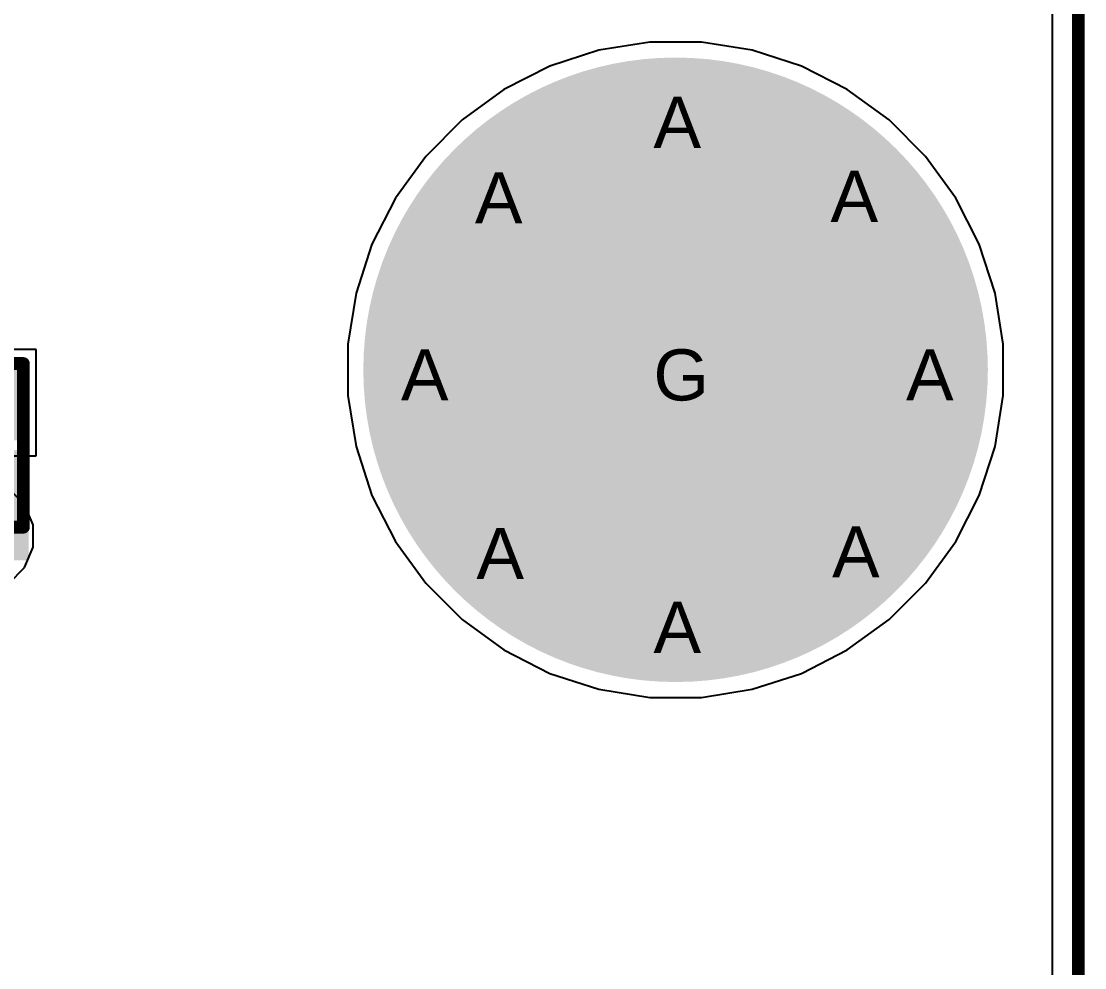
# Model space of a CAD drawing. Header units: inches. Extents: x 0 to 208, y 0 to 213.
# Drawn here: x 5.4922 to 5.908, y 3.9394 to 4.3095 of the extents above; entities that cross this region are included whole.
import ezdxf

# ---------------------------------------------------------------- set-up
doc = ezdxf.new("R2010")
doc.units = ezdxf.units.IN
doc.header["$MEASUREMENT"] = 0
for name, color, linetype in [('Board_Outline', 216, 'Continuous'), ('Bottom Layer', 5, 'Continuous'), ('Bottom Overlay', 54, 'Continuous'), ('Bottom Paste', 16, 'Continuous'), ('Bottom Solder', 6, 'Continuous'), ('Drill Drawing', 1, 'Continuous'), ('L2_GND1', 16, 'Continuous'), ('L3_SIG1', 76, 'Continuous'), ('L4_PWR', 90, 'Continuous'), ('L5_GND2', 156, 'Continuous'), ('L6_SIG2', 130, 'Continuous'), ('L7_GND3', 216, 'Continuous'), ('Multi-Layer', 9, 'Continuous'), ('Pad Holes', 156, 'Continuous'), ('Top Layer', 1, 'Continuous'), ('Top Solder', 216, 'Continuous'), ('Via Holes', 16, 'Continuous')]:
    doc.layers.add(name, color=color, linetype=linetype)
doc.styles.add('Arial', font='', dxfattribs={"height": 0.2})
doc.styles.get('Arial').set_extended_font_data('Arial')

# ---------------------------------------------------------------- blocks, each defined once
blk = doc.blocks.new('DFN1006_2L__B_547')
at = {"layer": 'Bottom Layer'}
for points in [[(-0.02756, 0.01299), (-0.00591, 0.01299), (-0.00591, -0.01299), (-0.02756, -0.01299)], [(0.00591, 0.01299), (0.02756, 0.01299), (0.02756, -0.01299), (0.00591, -0.01299)]]:
    blk.add_hatch(color=5, dxfattribs=at).paths.add_polyline_path(points)
at = {"layer": 'Bottom Overlay'}
blk.add_hatch(color=54, dxfattribs=at).paths.add_polyline_path([(-0.04502, -0.02002), (-0.03202, -0.02002), (-0.03202, 0.01998), (-0.04502, 0.01998)])
at = {"layer": 'Bottom Paste'}
for points in [[(-0.02756, 0.01299), (-0.00591, 0.01299), (-0.00591, -0.01299), (-0.02756, -0.01299)], [(0.00591, 0.01299), (0.02756, 0.01299), (0.02756, -0.01299), (0.00591, -0.01299)]]:
    blk.add_hatch(color=16, dxfattribs=at).paths.add_polyline_path(points)
at = {"layer": 'Bottom Solder'}
for points in [[(-0.03156, 0.01699), (-0.00191, 0.01699), (-0.00191, -0.01699), (-0.03156, -0.01699)], [(0.00191, 0.01699), (0.03156, 0.01699), (0.03156, -0.01699), (0.00191, -0.01699)]]:
    blk.add_hatch(color=6, dxfattribs=at).paths.add_polyline_path(points)
at = {"layer": 'Bottom Overlay'}
for points in [[(-0.032, 0.018, 0.005, 0.005, 0), (0.032, 0.018, 0.005, 0.005, 0)], [(-0.032, 0.018, 0.005, 0.005, 0), (-0.032, -0.018, 0.005, 0.005, 0)], [(0.032, 0.018, 0.005, 0.005, 0), (0.032, -0.018, 0.005, 0.005, 0)], [(-0.032, -0.018, 0.005, 0.005, 0), (0.032, -0.018, 0.005, 0.005, 0)]]:
    blk.add_lwpolyline(points, format="xyseb", dxfattribs=at)
for points in [[(-0.03325, 0.018, 0.0025, 0.0025, 1), (-0.03075, 0.018, 0.0025, 0.0025, 1)], [(-0.03325, 0.018, 0.0025, 0.0025, 1), (-0.03075, 0.018, 0.0025, 0.0025, 1)], [(0.03075, 0.018, 0.0025, 0.0025, 1), (0.03325, 0.018, 0.0025, 0.0025, 1)], [(0.03075, 0.018, 0.0025, 0.0025, 1), (0.03325, 0.018, 0.0025, 0.0025, 1)], [(-0.03325, -0.018, 0.0025, 0.0025, 1), (-0.03075, -0.018, 0.0025, 0.0025, 1)], [(-0.03325, -0.018, 0.0025, 0.0025, 1), (-0.03075, -0.018, 0.0025, 0.0025, 1)], [(0.03075, -0.018, 0.0025, 0.0025, 1), (0.03325, -0.018, 0.0025, 0.0025, 1)], [(0.03075, -0.018, 0.0025, 0.0025, 1), (0.03325, -0.018, 0.0025, 0.0025, 1)]]:
    blk.add_lwpolyline(points, format="xyseb", close=True, dxfattribs=at)

msp = doc.modelspace()

# ---------------------------------------------------------------- hatches: boundary and pattern name
at = {"layer": 'Bottom Layer'}
h = msp.add_hatch(color=5, dxfattribs=at)
edge = h.paths.add_edge_path()
edge.add_arc((5.74803, 4.17323), 0.11811, 0, 360)
h = msp.add_hatch(color=5, dxfattribs=at)
edge = h.paths.add_edge_path()
edge.add_arc((5.74803, 4.27197), 0.01181, 0, 360)
h = msp.add_hatch(color=5, dxfattribs=at)
edge = h.paths.add_edge_path()
edge.add_arc((5.67821, 4.24246), 0.01181, 0, 360)
h = msp.add_hatch(color=5, dxfattribs=at)
edge = h.paths.add_edge_path()
edge.add_arc((5.81727, 4.24305), 0.01181, 0, 360)
h = msp.add_hatch(color=5, dxfattribs=at)
edge = h.paths.add_edge_path()
edge.add_arc((5.64929, 4.17323), 0.01181, 0, 360)
h = msp.add_hatch(color=5, dxfattribs=at)
edge = h.paths.add_edge_path()
edge.add_arc((5.84678, 4.17323), 0.01181, 0, 360)
h = msp.add_hatch(color=5, dxfattribs=at)
edge = h.paths.add_edge_path()
edge.add_arc((5.6788, 4.1034), 0.01181, 0, 360)
h = msp.add_hatch(color=5, dxfattribs=at)
edge = h.paths.add_edge_path()
edge.add_arc((5.81786, 4.10399), 0.01181, 0, 360)
h = msp.add_hatch(color=5, dxfattribs=at)
edge = h.paths.add_edge_path()
edge.add_arc((5.74803, 4.07448), 0.01181, 0, 360)
at = {"layer": 'Bottom Solder'}
h = msp.add_hatch(color=6, dxfattribs=at)
edge = h.paths.add_edge_path()
edge.add_arc((5.74803, 4.17323), 0.12211, 0, 360)
at = {"layer": 'L2_GND1'}
h = msp.add_hatch(color=16, dxfattribs=at)
edge = h.paths.add_edge_path()
edge.add_arc((5.74803, 4.17323), 0.11811, 0, 360)
h = msp.add_hatch(color=16, dxfattribs=at)
edge = h.paths.add_edge_path()
edge.add_arc((5.74803, 4.27197), 0.01181, 0, 360)
h = msp.add_hatch(color=16, dxfattribs=at)
edge = h.paths.add_edge_path()
edge.add_arc((5.67821, 4.24246), 0.01181, 0, 360)
h = msp.add_hatch(color=16, dxfattribs=at)
edge = h.paths.add_edge_path()
edge.add_arc((5.81727, 4.24305), 0.01181, 0, 360)
h = msp.add_hatch(color=16, dxfattribs=at)
edge = h.paths.add_edge_path()
edge.add_arc((5.64929, 4.17323), 0.01181, 0, 360)
h = msp.add_hatch(color=16, dxfattribs=at)
edge = h.paths.add_edge_path()
edge.add_arc((5.84678, 4.17323), 0.01181, 0, 360)
h = msp.add_hatch(color=16, dxfattribs=at)
edge = h.paths.add_edge_path()
edge.add_arc((5.6788, 4.1034), 0.01181, 0, 360)
h = msp.add_hatch(color=16, dxfattribs=at)
edge = h.paths.add_edge_path()
edge.add_arc((5.81786, 4.10399), 0.01181, 0, 360)
h = msp.add_hatch(color=16, dxfattribs=at)
edge = h.paths.add_edge_path()
edge.add_arc((5.74803, 4.07448), 0.01181, 0, 360)
at = {"layer": 'L3_SIG1'}
h = msp.add_hatch(color=76, dxfattribs=at)
edge = h.paths.add_edge_path()
edge.add_arc((5.74803, 4.17323), 0.11811, 0, 360)
h = msp.add_hatch(color=76, dxfattribs=at)
edge = h.paths.add_edge_path()
edge.add_arc((5.74803, 4.27197), 0.01181, 0, 360)
h = msp.add_hatch(color=76, dxfattribs=at)
edge = h.paths.add_edge_path()
edge.add_arc((5.67821, 4.24246), 0.01181, 0, 360)
h = msp.add_hatch(color=76, dxfattribs=at)
edge = h.paths.add_edge_path()
edge.add_arc((5.81727, 4.24305), 0.01181, 0, 360)
h = msp.add_hatch(color=76, dxfattribs=at)
edge = h.paths.add_edge_path()
edge.add_arc((5.64929, 4.17323), 0.01181, 0, 360)
h = msp.add_hatch(color=76, dxfattribs=at)
edge = h.paths.add_edge_path()
edge.add_arc((5.84678, 4.17323), 0.01181, 0, 360)
h = msp.add_hatch(color=76, dxfattribs=at)
edge = h.paths.add_edge_path()
edge.add_arc((5.6788, 4.1034), 0.01181, 0, 360)
h = msp.add_hatch(color=76, dxfattribs=at)
edge = h.paths.add_edge_path()
edge.add_arc((5.81786, 4.10399), 0.01181, 0, 360)
h = msp.add_hatch(color=76, dxfattribs=at)
edge = h.paths.add_edge_path()
edge.add_arc((5.74803, 4.07448), 0.01181, 0, 360)
at = {"layer": 'L4_PWR'}
h = msp.add_hatch(color=90, dxfattribs=at)
edge = h.paths.add_edge_path()
edge.add_arc((5.74803, 4.17323), 0.11811, 0, 360)
h = msp.add_hatch(color=90, dxfattribs=at)
edge = h.paths.add_edge_path()
edge.add_arc((5.74803, 4.27197), 0.01181, 0, 360)
h = msp.add_hatch(color=90, dxfattribs=at)
edge = h.paths.add_edge_path()
edge.add_arc((5.67821, 4.24246), 0.01181, 0, 360)
h = msp.add_hatch(color=90, dxfattribs=at)
edge = h.paths.add_edge_path()
edge.add_arc((5.81727, 4.24305), 0.01181, 0, 360)
h = msp.add_hatch(color=90, dxfattribs=at)
edge = h.paths.add_edge_path()
edge.add_arc((5.64929, 4.17323), 0.01181, 0, 360)
h = msp.add_hatch(color=90, dxfattribs=at)
edge = h.paths.add_edge_path()
edge.add_arc((5.84678, 4.17323), 0.01181, 0, 360)
h = msp.add_hatch(color=90, dxfattribs=at)
edge = h.paths.add_edge_path()
edge.add_arc((5.6788, 4.1034), 0.01181, 0, 360)
h = msp.add_hatch(color=90, dxfattribs=at)
edge = h.paths.add_edge_path()
edge.add_arc((5.81786, 4.10399), 0.01181, 0, 360)
h = msp.add_hatch(color=90, dxfattribs=at)
edge = h.paths.add_edge_path()
edge.add_arc((5.74803, 4.07448), 0.01181, 0, 360)
at = {"layer": 'L5_GND2'}
h = msp.add_hatch(color=156, dxfattribs=at)
edge = h.paths.add_edge_path()
edge.add_arc((5.74803, 4.17323), 0.11811, 0, 360)
h = msp.add_hatch(color=156, dxfattribs=at)
edge = h.paths.add_edge_path()
edge.add_arc((5.74803, 4.27197), 0.01181, 0, 360)
h = msp.add_hatch(color=156, dxfattribs=at)
edge = h.paths.add_edge_path()
edge.add_arc((5.67821, 4.24246), 0.01181, 0, 360)
h = msp.add_hatch(color=156, dxfattribs=at)
edge = h.paths.add_edge_path()
edge.add_arc((5.81727, 4.24305), 0.01181, 0, 360)
h = msp.add_hatch(color=156, dxfattribs=at)
edge = h.paths.add_edge_path()
edge.add_arc((5.64929, 4.17323), 0.01181, 0, 360)
h = msp.add_hatch(color=156, dxfattribs=at)
edge = h.paths.add_edge_path()
edge.add_arc((5.84678, 4.17323), 0.01181, 0, 360)
h = msp.add_hatch(color=156, dxfattribs=at)
edge = h.paths.add_edge_path()
edge.add_arc((5.6788, 4.1034), 0.01181, 0, 360)
h = msp.add_hatch(color=156, dxfattribs=at)
edge = h.paths.add_edge_path()
edge.add_arc((5.81786, 4.10399), 0.01181, 0, 360)
h = msp.add_hatch(color=156, dxfattribs=at)
edge = h.paths.add_edge_path()
edge.add_arc((5.74803, 4.07448), 0.01181, 0, 360)
at = {"layer": 'L6_SIG2'}
h = msp.add_hatch(color=130, dxfattribs=at)
edge = h.paths.add_edge_path()
edge.add_arc((5.74803, 4.17323), 0.11811, 0, 360)
h = msp.add_hatch(color=130, dxfattribs=at)
edge = h.paths.add_edge_path()
edge.add_arc((5.74803, 4.27197), 0.01181, 0, 360)
h = msp.add_hatch(color=130, dxfattribs=at)
edge = h.paths.add_edge_path()
edge.add_arc((5.67821, 4.24246), 0.01181, 0, 360)
h = msp.add_hatch(color=130, dxfattribs=at)
edge = h.paths.add_edge_path()
edge.add_arc((5.81727, 4.24305), 0.01181, 0, 360)
h = msp.add_hatch(color=130, dxfattribs=at)
edge = h.paths.add_edge_path()
edge.add_arc((5.64929, 4.17323), 0.01181, 0, 360)
h = msp.add_hatch(color=130, dxfattribs=at)
edge = h.paths.add_edge_path()
edge.add_arc((5.84678, 4.17323), 0.01181, 0, 360)
h = msp.add_hatch(color=130, dxfattribs=at)
edge = h.paths.add_edge_path()
edge.add_arc((5.6788, 4.1034), 0.01181, 0, 360)
h = msp.add_hatch(color=130, dxfattribs=at)
edge = h.paths.add_edge_path()
edge.add_arc((5.81786, 4.10399), 0.01181, 0, 360)
h = msp.add_hatch(color=130, dxfattribs=at)
edge = h.paths.add_edge_path()
edge.add_arc((5.74803, 4.07448), 0.01181, 0, 360)
at = {"layer": 'L7_GND3'}
h = msp.add_hatch(color=216, dxfattribs=at)
edge = h.paths.add_edge_path()
edge.add_arc((5.74803, 4.17323), 0.11811, 0, 360)
h = msp.add_hatch(color=216, dxfattribs=at)
edge = h.paths.add_edge_path()
edge.add_arc((5.74803, 4.27197), 0.01181, 0, 360)
h = msp.add_hatch(color=216, dxfattribs=at)
edge = h.paths.add_edge_path()
edge.add_arc((5.67821, 4.24246), 0.01181, 0, 360)
h = msp.add_hatch(color=216, dxfattribs=at)
edge = h.paths.add_edge_path()
edge.add_arc((5.81727, 4.24305), 0.01181, 0, 360)
h = msp.add_hatch(color=216, dxfattribs=at)
edge = h.paths.add_edge_path()
edge.add_arc((5.64929, 4.17323), 0.01181, 0, 360)
h = msp.add_hatch(color=216, dxfattribs=at)
edge = h.paths.add_edge_path()
edge.add_arc((5.84678, 4.17323), 0.01181, 0, 360)
h = msp.add_hatch(color=216, dxfattribs=at)
edge = h.paths.add_edge_path()
edge.add_arc((5.6788, 4.1034), 0.01181, 0, 360)
h = msp.add_hatch(color=216, dxfattribs=at)
edge = h.paths.add_edge_path()
edge.add_arc((5.81786, 4.10399), 0.01181, 0, 360)
h = msp.add_hatch(color=216, dxfattribs=at)
edge = h.paths.add_edge_path()
edge.add_arc((5.74803, 4.07448), 0.01181, 0, 360)
at = {"layer": 'Multi-Layer'}
h = msp.add_hatch(color=9, dxfattribs=at)
edge = h.paths.add_edge_path()
edge.add_arc((5.74803, 4.17323), 0.11811, 0, 360)
at = {"layer": 'Pad Holes'}
h = msp.add_hatch(color=7, dxfattribs=at)
edge = h.paths.add_edge_path()
edge.add_arc((5.74803, 4.17323), 0.07874, 0, 360)
at = {"layer": 'Top Layer'}
h = msp.add_hatch(color=1, dxfattribs=at)
edge = h.paths.add_edge_path()
edge.add_arc((5.74803, 4.17323), 0.11811, 0, 360)
h = msp.add_hatch(color=1, dxfattribs=at)
edge = h.paths.add_edge_path()
edge.add_arc((5.74803, 4.27197), 0.01181, 0, 360)
h = msp.add_hatch(color=1, dxfattribs=at)
edge = h.paths.add_edge_path()
edge.add_arc((5.67821, 4.24246), 0.01181, 0, 360)
h = msp.add_hatch(color=1, dxfattribs=at)
edge = h.paths.add_edge_path()
edge.add_arc((5.81727, 4.24305), 0.01181, 0, 360)
h = msp.add_hatch(color=1, dxfattribs=at)
edge = h.paths.add_edge_path()
edge.add_arc((5.64929, 4.17323), 0.01181, 0, 360)
h = msp.add_hatch(color=1, dxfattribs=at)
edge = h.paths.add_edge_path()
edge.add_arc((5.84678, 4.17323), 0.01181, 0, 360)
h = msp.add_hatch(color=1, dxfattribs=at)
edge = h.paths.add_edge_path()
edge.add_arc((5.6788, 4.1034), 0.01181, 0, 360)
h = msp.add_hatch(color=1, dxfattribs=at)
edge = h.paths.add_edge_path()
edge.add_arc((5.81786, 4.10399), 0.01181, 0, 360)
h = msp.add_hatch(color=1, dxfattribs=at)
edge = h.paths.add_edge_path()
edge.add_arc((5.74803, 4.07448), 0.01181, 0, 360)
at = {"layer": 'Top Solder'}
h = msp.add_hatch(color=216, dxfattribs=at)
edge = h.paths.add_edge_path()
edge.add_arc((5.74803, 4.17323), 0.12211, 0, 360)
at = {"layer": 'Via Holes'}
h = msp.add_hatch(color=7, dxfattribs=at)
edge = h.paths.add_edge_path()
edge.add_arc((5.74803, 4.27197), 0.00591, 0, 360)
h = msp.add_hatch(color=7, dxfattribs=at)
edge = h.paths.add_edge_path()
edge.add_arc((5.67821, 4.24246), 0.00591, 0, 360)
h = msp.add_hatch(color=7, dxfattribs=at)
edge = h.paths.add_edge_path()
edge.add_arc((5.81727, 4.24305), 0.00591, 0, 360)
h = msp.add_hatch(color=7, dxfattribs=at)
edge = h.paths.add_edge_path()
edge.add_arc((5.64929, 4.17323), 0.00591, 0, 360)
h = msp.add_hatch(color=7, dxfattribs=at)
edge = h.paths.add_edge_path()
edge.add_arc((5.84678, 4.17323), 0.00591, 0, 360)
h = msp.add_hatch(color=7, dxfattribs=at)
edge = h.paths.add_edge_path()
edge.add_arc((5.6788, 4.1034), 0.00591, 0, 360)
h = msp.add_hatch(color=7, dxfattribs=at)
edge = h.paths.add_edge_path()
edge.add_arc((5.81786, 4.10399), 0.00591, 0, 360)
h = msp.add_hatch(color=7, dxfattribs=at)
edge = h.paths.add_edge_path()
edge.add_arc((5.74803, 4.07448), 0.00591, 0, 360)

# ---------------------------------------------------------------- linework, layer by layer
at = {"layer": 'Board_Outline'}
msp.add_lwpolyline([(5.90551, 0, 0.005, 0.005, 0), (5.90551, 4.33071, 0.005, 0.005, 0)], format="xyseb", dxfattribs=at)
at = {"layer": 'Bottom Layer'}
for p, q in [((5.89532, 4.32051), (5.89532, 2.74843)), ((5.73795, 4.30134), (5.71803, 4.29818)), ((5.75811, 4.30134), (5.73795, 4.30134)), ((5.77803, 4.29818), (5.75811, 4.30134)), ((5.71803, 4.29818), (5.69885, 4.29195)), ((5.79721, 4.29195), (5.77803, 4.29818)), ((5.69885, 4.29195), (5.68089, 4.2828)), ((5.81518, 4.2828), (5.79721, 4.29195)), ((5.68089, 4.2828), (5.66457, 4.27095)), ((5.83149, 4.27095), (5.81518, 4.2828)), ((5.66457, 4.27095), (5.65031, 4.25669)), ((5.84575, 4.25669), (5.83149, 4.27095)), ((5.65031, 4.25669), (5.63846, 4.24037)), ((5.8576, 4.24037), (5.84575, 4.25669)), ((5.63846, 4.24037), (5.62931, 4.22241)), ((5.86676, 4.22241), (5.8576, 4.24037)), ((5.62931, 4.22241), (5.62308, 4.20323)), ((5.87299, 4.20323), (5.86676, 4.22241)), ((5.62308, 4.20323), (5.61992, 4.18331)), ((5.87614, 4.18331), (5.87299, 4.20323)), ((5.49799, 4.18123), (5.45929, 4.18123)), ((5.49799, 4.13958), (5.49799, 4.18123)), ((5.61992, 4.18331), (5.61992, 4.16315)), ((5.87614, 4.16315), (5.87614, 4.18331)), ((5.61992, 4.16315), (5.62308, 4.14323)), ((5.87299, 4.14323), (5.87614, 4.16315)), ((5.62308, 4.14323), (5.62931, 4.12405)), ((5.86676, 4.12405), (5.87299, 4.14323)), ((5.45929, 4.13958), (5.49799, 4.13958)), ((5.62931, 4.12405), (5.63846, 4.10608)), ((5.8576, 4.10608), (5.86676, 4.12405)), ((5.63846, 4.10608), (5.65031, 4.08977)), ((5.84575, 4.08977), (5.8576, 4.10608)), ((5.65031, 4.08977), (5.66457, 4.07551)), ((5.83149, 4.07551), (5.84575, 4.08977)), ((5.66457, 4.07551), (5.68089, 4.06366)), ((5.81518, 4.06366), (5.83149, 4.07551)), ((5.68089, 4.06366), (5.69885, 4.0545)), ((5.79721, 4.0545), (5.81518, 4.06366)), ((5.69885, 4.0545), (5.71803, 4.04827)), ((5.77803, 4.04827), (5.79721, 4.0545)), ((5.71803, 4.04827), (5.73795, 4.04512)), ((5.75811, 4.04512), (5.77803, 4.04827)), ((5.73795, 4.04512), (5.75811, 4.04512))]:
    msp.add_line(p, q, dxfattribs=at)
at = {"layer": 'L2_GND1'}
for p, q in [((5.89532, 4.32051), (5.89532, 3.62752)), ((5.49346, 4.12056), (5.48732, 4.12669)), ((5.49678, 4.11254), (5.49346, 4.12056)), ((5.49678, 4.10386), (5.49678, 4.11254)), ((5.49346, 4.09585), (5.49678, 4.10386)), ((5.48732, 4.08971), (5.49346, 4.09585))]:
    msp.add_line(p, q, dxfattribs=at)
at = {"layer": 'L3_SIG1'}
for p, q in [((5.89532, 4.32051), (5.89532, 0.0102)), ((5.73795, 4.30134), (5.71803, 4.29818)), ((5.75811, 4.30134), (5.73795, 4.30134)), ((5.77803, 4.29818), (5.75811, 4.30134)), ((5.71803, 4.29818), (5.69885, 4.29195)), ((5.79721, 4.29195), (5.77803, 4.29818)), ((5.69885, 4.29195), (5.68089, 4.2828)), ((5.81518, 4.2828), (5.79721, 4.29195)), ((5.68089, 4.2828), (5.66457, 4.27095)), ((5.83149, 4.27095), (5.81518, 4.2828)), ((5.66457, 4.27095), (5.65031, 4.25669)), ((5.84575, 4.25669), (5.83149, 4.27095)), ((5.65031, 4.25669), (5.63846, 4.24037)), ((5.8576, 4.24037), (5.84575, 4.25669)), ((5.63846, 4.24037), (5.62931, 4.22241)), ((5.86676, 4.22241), (5.8576, 4.24037)), ((5.62931, 4.22241), (5.62308, 4.20323)), ((5.87299, 4.20323), (5.86676, 4.22241)), ((5.62308, 4.20323), (5.61992, 4.18331)), ((5.87614, 4.18331), (5.87299, 4.20323)), ((5.61992, 4.18331), (5.61992, 4.16315)), ((5.87614, 4.16315), (5.87614, 4.18331)), ((5.61992, 4.16315), (5.62308, 4.14323)), ((5.87299, 4.14323), (5.87614, 4.16315)), ((5.62308, 4.14323), (5.62931, 4.12405)), ((5.86676, 4.12405), (5.87299, 4.14323)), ((5.62931, 4.12405), (5.63846, 4.10608)), ((5.8576, 4.10608), (5.86676, 4.12405)), ((5.63846, 4.10608), (5.65031, 4.08977)), ((5.84575, 4.08977), (5.8576, 4.10608)), ((5.65031, 4.08977), (5.66457, 4.07551)), ((5.83149, 4.07551), (5.84575, 4.08977)), ((5.66457, 4.07551), (5.68089, 4.06366)), ((5.81518, 4.06366), (5.83149, 4.07551)), ((5.68089, 4.06366), (5.69885, 4.0545)), ((5.79721, 4.0545), (5.81518, 4.06366)), ((5.69885, 4.0545), (5.71803, 4.04827)), ((5.77803, 4.04827), (5.79721, 4.0545)), ((5.71803, 4.04827), (5.73795, 4.04512)), ((5.75811, 4.04512), (5.77803, 4.04827)), ((5.73795, 4.04512), (5.75811, 4.04512))]:
    msp.add_line(p, q, dxfattribs=at)
at = {"layer": 'L4_PWR'}
for p, q in [((5.89532, 4.32051), (5.89532, 3.62752)), ((5.73795, 4.30134), (5.71803, 4.29818)), ((5.75811, 4.30134), (5.73795, 4.30134)), ((5.77803, 4.29818), (5.75811, 4.30134)), ((5.71803, 4.29818), (5.69885, 4.29195)), ((5.79721, 4.29195), (5.77803, 4.29818)), ((5.69885, 4.29195), (5.68089, 4.2828)), ((5.81518, 4.2828), (5.79721, 4.29195)), ((5.68089, 4.2828), (5.66457, 4.27095)), ((5.83149, 4.27095), (5.81518, 4.2828)), ((5.66457, 4.27095), (5.65031, 4.25669)), ((5.84575, 4.25669), (5.83149, 4.27095)), ((5.65031, 4.25669), (5.63846, 4.24037)), ((5.8576, 4.24037), (5.84575, 4.25669)), ((5.63846, 4.24037), (5.62931, 4.22241)), ((5.86676, 4.22241), (5.8576, 4.24037)), ((5.62931, 4.22241), (5.62308, 4.20323)), ((5.87299, 4.20323), (5.86676, 4.22241)), ((5.62308, 4.20323), (5.61992, 4.18331)), ((5.87614, 4.18331), (5.87299, 4.20323)), ((5.61992, 4.18331), (5.61992, 4.16315)), ((5.87614, 4.16315), (5.87614, 4.18331)), ((5.61992, 4.16315), (5.62308, 4.14323)), ((5.87299, 4.14323), (5.87614, 4.16315)), ((5.62308, 4.14323), (5.62931, 4.12405)), ((5.86676, 4.12405), (5.87299, 4.14323)), ((5.49346, 4.12056), (5.48732, 4.12669)), ((5.62931, 4.12405), (5.63846, 4.10608)), ((5.8576, 4.10608), (5.86676, 4.12405)), ((5.49678, 4.11254), (5.49346, 4.12056)), ((5.49678, 4.10386), (5.49678, 4.11254)), ((5.63846, 4.10608), (5.65031, 4.08977)), ((5.84575, 4.08977), (5.8576, 4.10608)), ((5.49346, 4.09585), (5.49678, 4.10386)), ((5.48732, 4.08971), (5.49346, 4.09585)), ((5.65031, 4.08977), (5.66457, 4.07551)), ((5.83149, 4.07551), (5.84575, 4.08977)), ((5.66457, 4.07551), (5.68089, 4.06366)), ((5.81518, 4.06366), (5.83149, 4.07551)), ((5.68089, 4.06366), (5.69885, 4.0545)), ((5.79721, 4.0545), (5.81518, 4.06366)), ((5.69885, 4.0545), (5.71803, 4.04827)), ((5.77803, 4.04827), (5.79721, 4.0545)), ((5.71803, 4.04827), (5.73795, 4.04512)), ((5.75811, 4.04512), (5.77803, 4.04827)), ((5.73795, 4.04512), (5.75811, 4.04512))]:
    msp.add_line(p, q, dxfattribs=at)
at = {"layer": 'L5_GND2'}
for p, q in [((5.89532, 4.32051), (5.89532, 0.0102)), ((5.73795, 4.30134), (5.71803, 4.29818)), ((5.75811, 4.30134), (5.73795, 4.30134)), ((5.77803, 4.29818), (5.75811, 4.30134)), ((5.71803, 4.29818), (5.69885, 4.29195)), ((5.79721, 4.29195), (5.77803, 4.29818)), ((5.69885, 4.29195), (5.68089, 4.2828)), ((5.81518, 4.2828), (5.79721, 4.29195)), ((5.68089, 4.2828), (5.66457, 4.27095)), ((5.83149, 4.27095), (5.81518, 4.2828)), ((5.66457, 4.27095), (5.65031, 4.25669)), ((5.84575, 4.25669), (5.83149, 4.27095)), ((5.65031, 4.25669), (5.63846, 4.24037)), ((5.8576, 4.24037), (5.84575, 4.25669)), ((5.63846, 4.24037), (5.62931, 4.22241)), ((5.86676, 4.22241), (5.8576, 4.24037)), ((5.62931, 4.22241), (5.62308, 4.20323)), ((5.87299, 4.20323), (5.86676, 4.22241)), ((5.62308, 4.20323), (5.61992, 4.18331)), ((5.87614, 4.18331), (5.87299, 4.20323)), ((5.61992, 4.18331), (5.61992, 4.16315)), ((5.87614, 4.16315), (5.87614, 4.18331)), ((5.61992, 4.16315), (5.62308, 4.14323)), ((5.87299, 4.14323), (5.87614, 4.16315)), ((5.62308, 4.14323), (5.62931, 4.12405)), ((5.86676, 4.12405), (5.87299, 4.14323)), ((5.62931, 4.12405), (5.63846, 4.10608)), ((5.8576, 4.10608), (5.86676, 4.12405)), ((5.63846, 4.10608), (5.65031, 4.08977)), ((5.84575, 4.08977), (5.8576, 4.10608)), ((5.65031, 4.08977), (5.66457, 4.07551)), ((5.83149, 4.07551), (5.84575, 4.08977)), ((5.66457, 4.07551), (5.68089, 4.06366)), ((5.81518, 4.06366), (5.83149, 4.07551)), ((5.68089, 4.06366), (5.69885, 4.0545)), ((5.79721, 4.0545), (5.81518, 4.06366)), ((5.69885, 4.0545), (5.71803, 4.04827)), ((5.77803, 4.04827), (5.79721, 4.0545)), ((5.71803, 4.04827), (5.73795, 4.04512)), ((5.75811, 4.04512), (5.77803, 4.04827)), ((5.73795, 4.04512), (5.75811, 4.04512))]:
    msp.add_line(p, q, dxfattribs=at)
at = {"layer": 'L6_SIG2'}
for p, q in [((5.89532, 4.32051), (5.89532, 0.0102)), ((5.73795, 4.30134), (5.71803, 4.29818)), ((5.75811, 4.30134), (5.73795, 4.30134)), ((5.77803, 4.29818), (5.75811, 4.30134)), ((5.71803, 4.29818), (5.69885, 4.29195)), ((5.79721, 4.29195), (5.77803, 4.29818)), ((5.69885, 4.29195), (5.68089, 4.2828)), ((5.81518, 4.2828), (5.79721, 4.29195)), ((5.68089, 4.2828), (5.66457, 4.27095)), ((5.83149, 4.27095), (5.81518, 4.2828)), ((5.66457, 4.27095), (5.65031, 4.25669)), ((5.84575, 4.25669), (5.83149, 4.27095)), ((5.65031, 4.25669), (5.63846, 4.24037)), ((5.8576, 4.24037), (5.84575, 4.25669)), ((5.63846, 4.24037), (5.62931, 4.22241)), ((5.86676, 4.22241), (5.8576, 4.24037)), ((5.62931, 4.22241), (5.62308, 4.20323)), ((5.87299, 4.20323), (5.86676, 4.22241)), ((5.62308, 4.20323), (5.61992, 4.18331)), ((5.87614, 4.18331), (5.87299, 4.20323)), ((5.61992, 4.18331), (5.61992, 4.16315)), ((5.87614, 4.16315), (5.87614, 4.18331)), ((5.61992, 4.16315), (5.62308, 4.14323)), ((5.87299, 4.14323), (5.87614, 4.16315)), ((5.62308, 4.14323), (5.62931, 4.12405)), ((5.86676, 4.12405), (5.87299, 4.14323)), ((5.62931, 4.12405), (5.63846, 4.10608)), ((5.8576, 4.10608), (5.86676, 4.12405)), ((5.63846, 4.10608), (5.65031, 4.08977)), ((5.84575, 4.08977), (5.8576, 4.10608)), ((5.65031, 4.08977), (5.66457, 4.07551)), ((5.83149, 4.07551), (5.84575, 4.08977)), ((5.66457, 4.07551), (5.68089, 4.06366)), ((5.81518, 4.06366), (5.83149, 4.07551)), ((5.68089, 4.06366), (5.69885, 4.0545)), ((5.79721, 4.0545), (5.81518, 4.06366)), ((5.69885, 4.0545), (5.71803, 4.04827)), ((5.77803, 4.04827), (5.79721, 4.0545)), ((5.71803, 4.04827), (5.73795, 4.04512)), ((5.75811, 4.04512), (5.77803, 4.04827)), ((5.73795, 4.04512), (5.75811, 4.04512))]:
    msp.add_line(p, q, dxfattribs=at)
at = {"layer": 'L7_GND3'}
for p, q in [((5.89532, 4.32051), (5.89532, 0.0102)), ((5.73795, 4.30134), (5.71803, 4.29818)), ((5.75811, 4.30134), (5.73795, 4.30134)), ((5.77803, 4.29818), (5.75811, 4.30134)), ((5.71803, 4.29818), (5.69885, 4.29195)), ((5.79721, 4.29195), (5.77803, 4.29818)), ((5.69885, 4.29195), (5.68089, 4.2828)), ((5.81518, 4.2828), (5.79721, 4.29195)), ((5.68089, 4.2828), (5.66457, 4.27095)), ((5.83149, 4.27095), (5.81518, 4.2828)), ((5.66457, 4.27095), (5.65031, 4.25669)), ((5.84575, 4.25669), (5.83149, 4.27095)), ((5.65031, 4.25669), (5.63846, 4.24037)), ((5.8576, 4.24037), (5.84575, 4.25669)), ((5.63846, 4.24037), (5.62931, 4.22241)), ((5.86676, 4.22241), (5.8576, 4.24037)), ((5.62931, 4.22241), (5.62308, 4.20323)), ((5.87299, 4.20323), (5.86676, 4.22241)), ((5.62308, 4.20323), (5.61992, 4.18331)), ((5.87614, 4.18331), (5.87299, 4.20323)), ((5.61992, 4.18331), (5.61992, 4.16315)), ((5.87614, 4.16315), (5.87614, 4.18331)), ((5.61992, 4.16315), (5.62308, 4.14323)), ((5.87299, 4.14323), (5.87614, 4.16315)), ((5.62308, 4.14323), (5.62931, 4.12405)), ((5.86676, 4.12405), (5.87299, 4.14323)), ((5.62931, 4.12405), (5.63846, 4.10608)), ((5.8576, 4.10608), (5.86676, 4.12405)), ((5.63846, 4.10608), (5.65031, 4.08977)), ((5.84575, 4.08977), (5.8576, 4.10608)), ((5.65031, 4.08977), (5.66457, 4.07551)), ((5.83149, 4.07551), (5.84575, 4.08977)), ((5.66457, 4.07551), (5.68089, 4.06366)), ((5.81518, 4.06366), (5.83149, 4.07551)), ((5.68089, 4.06366), (5.69885, 4.0545)), ((5.79721, 4.0545), (5.81518, 4.06366)), ((5.69885, 4.0545), (5.71803, 4.04827)), ((5.77803, 4.04827), (5.79721, 4.0545)), ((5.71803, 4.04827), (5.73795, 4.04512)), ((5.75811, 4.04512), (5.77803, 4.04827)), ((5.73795, 4.04512), (5.75811, 4.04512))]:
    msp.add_line(p, q, dxfattribs=at)
at = {"layer": 'Top Layer'}
for p, q in [((5.89532, 4.32051), (5.89532, 0.0102)), ((5.73795, 4.30134), (5.71803, 4.29818)), ((5.75811, 4.30134), (5.73795, 4.30134)), ((5.77803, 4.29818), (5.75811, 4.30134)), ((5.71803, 4.29818), (5.69885, 4.29195)), ((5.79721, 4.29195), (5.77803, 4.29818)), ((5.69885, 4.29195), (5.68089, 4.2828)), ((5.81518, 4.2828), (5.79721, 4.29195)), ((5.68089, 4.2828), (5.66457, 4.27095)), ((5.83149, 4.27095), (5.81518, 4.2828)), ((5.66457, 4.27095), (5.65031, 4.25669)), ((5.84575, 4.25669), (5.83149, 4.27095)), ((5.65031, 4.25669), (5.63846, 4.24037)), ((5.8576, 4.24037), (5.84575, 4.25669)), ((5.63846, 4.24037), (5.62931, 4.22241)), ((5.86676, 4.22241), (5.8576, 4.24037)), ((5.62931, 4.22241), (5.62308, 4.20323)), ((5.87299, 4.20323), (5.86676, 4.22241)), ((5.62308, 4.20323), (5.61992, 4.18331)), ((5.87614, 4.18331), (5.87299, 4.20323)), ((5.61992, 4.18331), (5.61992, 4.16315)), ((5.87614, 4.16315), (5.87614, 4.18331)), ((5.61992, 4.16315), (5.62308, 4.14323)), ((5.87299, 4.14323), (5.87614, 4.16315)), ((5.62308, 4.14323), (5.62931, 4.12405)), ((5.86676, 4.12405), (5.87299, 4.14323)), ((5.62931, 4.12405), (5.63846, 4.10608)), ((5.8576, 4.10608), (5.86676, 4.12405)), ((5.63846, 4.10608), (5.65031, 4.08977)), ((5.84575, 4.08977), (5.8576, 4.10608)), ((5.65031, 4.08977), (5.66457, 4.07551)), ((5.83149, 4.07551), (5.84575, 4.08977)), ((5.66457, 4.07551), (5.68089, 4.06366)), ((5.81518, 4.06366), (5.83149, 4.07551)), ((5.68089, 4.06366), (5.69885, 4.0545)), ((5.79721, 4.0545), (5.81518, 4.06366)), ((5.69885, 4.0545), (5.71803, 4.04827)), ((5.77803, 4.04827), (5.79721, 4.0545)), ((5.71803, 4.04827), (5.73795, 4.04512)), ((5.75811, 4.04512), (5.77803, 4.04827)), ((5.73795, 4.04512), (5.75811, 4.04512))]:
    msp.add_line(p, q, dxfattribs=at)

# ---------------------------------------------------------------- block references
at = {"rotation": 90}
msp.add_blockref('DFN1006_2L__B_547', (5.475, 4.14367), dxfattribs=at)

# ---------------------------------------------------------------- texts
at = {"layer": 'Drill Drawing', "style": 'Arial'}
for s, p in [('A', (5.73937, 4.25998)), ('A', (5.66954, 4.23047)), ('A', (5.8086, 4.23106)), ('A', (5.64062, 4.16123)), ('G', (5.73937, 4.16123)), ('A', (5.83811, 4.16123)), ('A', (5.67013, 4.09141)), ('A', (5.80919, 4.092)), ('A', (5.73937, 4.06249))]:
    msp.add_text(s, height=0.02, dxfattribs=at).set_placement(p)

doc.saveas('drawing.dxf')
